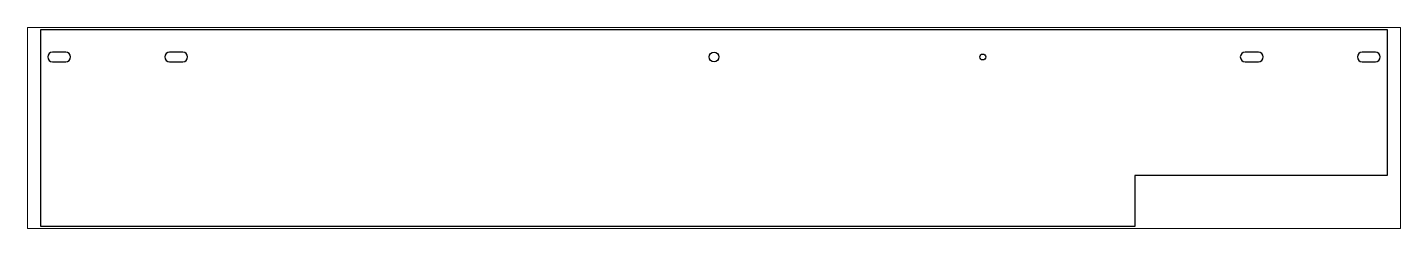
# Paper-space layout 'Layout1' of a CAD drawing. Header units: millimetres. Extents: x 0 to 257, y 79 to 116.
# The model-space entities are those that its viewports show. They can reach past a viewport. Long polylines and large blocks are cut down to what shows.
import ezdxf

# ---------------------------------------------------------------- set-up
doc = ezdxf.new("R2010")
doc.units = ezdxf.units.MM
doc.header["$LTSCALE"] = 25
doc.layers.add('3_Pezzi', color=7, linetype='Continuous')
doc.layers.add('5_Bulloni', color=7, linetype='Continuous')

msp = doc.modelspace()

# ---------------------------------------------------------------- linework, layer by layer
at = {"layer": '3_Pezzi', "color": 3, "linetype": 'Continuous'}
for p, q in [((0, -107.5), (0, 107.5)), ((0, 107.5), (1472.4, 107.5)), ((1472.4, 107.5), (1472.4, -52)), ((1472.4, -52), (1196.5, -52)), ((1196.5, -52), (1196.5, -107.5)), ((1196.5, -107.5), (0, -107.5))]:
    msp.add_line(p, q, dxfattribs=at)
at = {"layer": '5_Bulloni', "color": 4, "linetype": 'Continuous'}
for p, q in [((27.2, 82.7), (12.7, 82.7)), ((155.2, 82.7), (140.7, 82.7)), ((1331.6, 82.7), (1317.1, 82.7)), ((1459.6, 82.7), (1445.1, 82.7)), ((12.7, 72.2), (27.2, 72.2)), ((140.7, 72.2), (155.2, 72.2)), ((1317.1, 72.2), (1331.6, 72.2)), ((1445.1, 72.2), (1459.6, 72.2))]:
    msp.add_line(p, q, dxfattribs=at)
at = {"layer": '5_Bulloni', "color": 2, "linetype": 'Continuous'}
for centre, radius in [((736.2, 77.5), 5.25), ((1030.2, 77.5), 3.25)]:
    msp.add_circle(centre, radius, dxfattribs=at)
at = {"layer": '5_Bulloni', "color": 4, "linetype": 'Continuous'}
for centre, start, end in [((12.7, 77.5), 90, 270), ((27.2, 77.5), 270, 90), ((140.7, 77.5), 90, 270), ((155.2, 77.5), 270, 90), ((1317.1, 77.5), 90, 270), ((1331.6, 77.5), 270, 90), ((1445.1, 77.5), 90, 270), ((1459.6, 77.5), 270, 90)]:
    msp.add_arc(centre, 5.25, start, end, dxfattribs=at)

psp = doc.layouts.get("Layout1")

# ---------------------------------------------------------------- viewports
at = {"layer": '0'}
psp.add_viewport(center=(128.5, 97.5), size=(257, 37.5283), view_center_point=(736.18, 0), view_height=219.3, dxfattribs=at)

doc.saveas('drawing.dxf')
